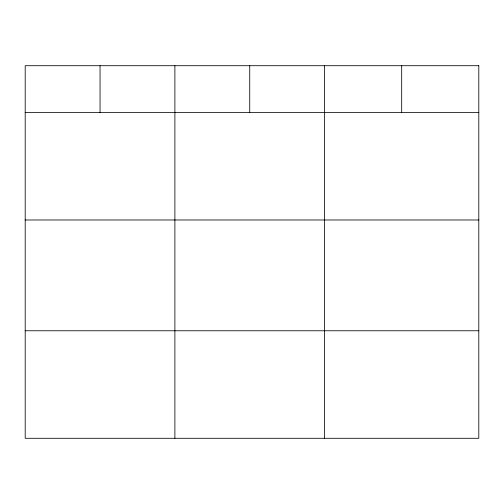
<?xml version="1.0" encoding="UTF-8"?>
<svg xmlns="http://www.w3.org/2000/svg" width="504" height="504" viewBox="0 0 504 504"><rect width="100%" height="100%" fill="white"/><g stroke="black" fill="none" stroke-linecap="round" stroke-linejoin="round"><path stroke-width="0.76" d="M25.2 112.461L478.8 112.461M25.2 219.983L478.8 219.983M25.2 330.769L478.8 330.769M401.688 65.709L401.688 112.461M324.576 65.709L324.576 438.291M249.732 65.709L249.732 112.461M174.888 65.709L174.888 438.291M100.044 65.709L100.044 112.461M478.8 65.709L25.2 65.709L25.2 438.291L478.8 438.291L478.8 65.709"/></g></svg>
